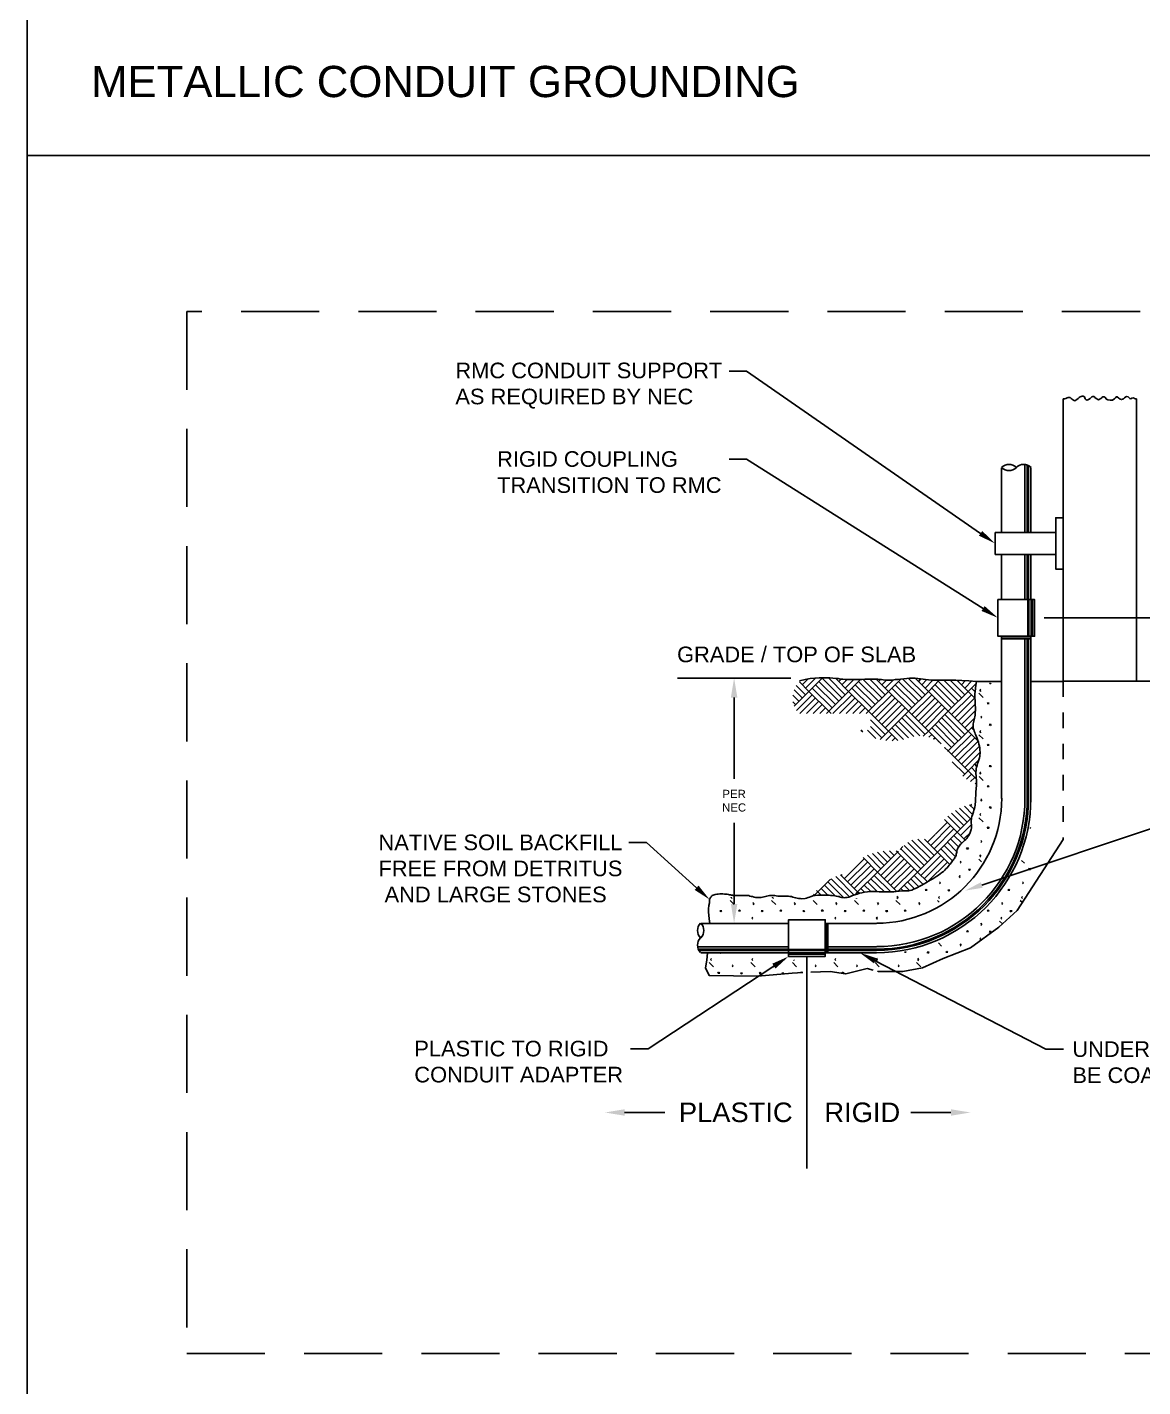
# Model space of a CAD drawing. Header units: feet. Extents: x -17.4 to 71.2, y -40.9 to 37.2.
# Drawn here: x 40.5 to 47.64, y 18.12 to 26.82 of the extents above; entities that cross this region are included whole.
import ezdxf
from ezdxf import colors
from ezdxf.entities.mleader import LeaderData, LeaderLine
from ezdxf.math import Vec2, Vec3

# ---------------------------------------------------------------- set-up
doc = ezdxf.new("R2010")
doc.units = ezdxf.units.FT
doc.header["$MEASUREMENT"] = 0
doc.linetypes.add('DASHED', pattern=[0.75, 0.5, -0.25])
doc.linetypes.add('HIDDEN2', pattern=[0.08, 0.035, -0.045])
doc.layers.add('G-ANNO-TEXT', color=1, linetype='Continuous')
doc.styles.add('NEI-A', font='arial.ttf')
doc.styles.get("Standard").update_dxf_attribs({"font": 'arial.ttf'})
doc.dimstyles.new('NEI-A', dxfattribs={"dimtxt": 0.1, "dimasz": 0.125, "dimexe": 0.0625, "dimexo": 0.0625, "dimgap": 0.0625, "dimtad": 0, "dimtih": 1, "dimtoh": 1, "dimdec": 4, "dimzin": 3, "dimdsep": 46, "dimlunit": 4, "dimtxsty": 'NEI-A', "dimcen": 0, "dimadec": 0, "dimazin": 0, "dimtfac": 0.75, "dimtdec": 4, "dimtofl": 0, "dimtmove": 0, "dimatfit": 3, "dimfxl": 1, "dimfrac": 1, "dimtolj": 1, "dimtzin": 0, "dimarcsym": 0})

# ---------------------------------------------------------------- blocks, each defined once
blk = doc.blocks.new('*D1')
at = {"color": 0, "lineweight": -2, "transparency": 16777216}
for p, q in [((45.024, 22.5348), (45.024, 22.0156)), ((45.024, 21.2148), (45.024, 21.734))]:
    blk.add_line(p, q, dxfattribs=at)
at = {"color": 0, "transparency": 16777216}
for points in [[(45.0032, 22.5348), (45.0449, 22.5348), (45.024, 22.6598)], [(45.0032, 21.2148), (45.0449, 21.2148), (45.024, 21.0898)]]:
    blk.add_solid(points, dxfattribs=at)
at = {"layer": 'Defpoints', "color": 0, "transparency": 16777216}
for p in [(45.024, 22.6598), (45.024, 21.0898), (45.024, 21.0898)]:
    blk.add_point(p, dxfattribs=at)
at = {"color": 0, "transparency": 16777216, "insert": (45.024, 21.8748), "char_height": 0.1, "attachment_point": 5, "style": 'NEI-A'}
blk.add_mtext('\\A1;{\\H0.52083x;PER \\PNEC}', dxfattribs=at)
blk = doc.blocks.new('*D2')
at = {"color": 0, "lineweight": -2, "transparency": 16777216}
for p, q in [((48.1265, 23.1698), (48.1265, 23.2948)), ((47.0077, 23.0448), (48.189, 23.0448)), ((48.1265, 22.5286), (48.1265, 22.4036))]:
    blk.add_line(p, q, dxfattribs=at)
at = {"color": 0, "transparency": 16777216}
for points in [[(48.1056, 23.1698), (48.1473, 23.1698), (48.1265, 23.0448)], [(48.1056, 22.5286), (48.1473, 22.5286), (48.1265, 22.6536)]]:
    blk.add_solid(points, dxfattribs=at)
at = {"layer": 'Defpoints', "color": 0, "transparency": 16777216}
for p in [(46.9452, 23.0448), (48.1265, 22.6536), (48.1265, 22.6536)]:
    blk.add_point(p, dxfattribs=at)
at = {"color": 0, "transparency": 16777216, "insert": (48.1265, 22.8492), "char_height": 0.1, "attachment_point": 5, "style": 'NEI-A'}
blk.add_mtext('\\A1;{\\H0.52083x;MIN. 6"\\PMAX. 12"}', dxfattribs=at)

msp = doc.modelspace()

# ---------------------------------------------------------------- linework, layer by layer
msp.add_line((40.50322, 34.67287), (40.50322, 0))
at = {"color": 1}
for p, q in [((46.92148, 22.63856), (47.12898, 22.63856)), ((47.80586, 22.63981), (47.12898, 22.63981)), ((45.48961, 20.87856), (45.48961, 19.52091))]:
    msp.add_line(p, q, dxfattribs=at)
msp.add_lwpolyline([(52.35029, 26.00466), (40.50322, 26.00466)])
for points in [[(47.59773, 24.44606), (47.59398, 24.44606), (47.58773, 24.44731), (47.58273, 24.45106), (47.57523, 24.45231), (47.56773, 24.45106), (47.56023, 24.44731), (47.55398, 24.44981), (47.54898, 24.45481), (47.54398, 24.45856), (47.53648, 24.46106), (47.52898, 24.45981), (47.52148, 24.45231), (47.51523, 24.44731), (47.50898, 24.44481), (47.50148, 24.44231), (47.49523, 24.44481), (47.48898, 24.44731), (47.48398, 24.45106), (47.47398, 24.45856), (47.46773, 24.45856), (47.46273, 24.45231), (47.45648, 24.44731), (47.45148, 24.44481), (47.44398, 24.43856), (47.42898, 24.43856), (47.41398, 24.44106), (47.40523, 24.44481), (47.39773, 24.45481), (47.39023, 24.45856), (47.38273, 24.45981), (47.37648, 24.45606), (47.37273, 24.45106), (47.36523, 24.44731), (47.35898, 24.44231), (47.35398, 24.44106), (47.34023, 24.44981), (47.33148, 24.45606), (47.32648, 24.46106), (47.31898, 24.46231), (47.31273, 24.45981), (47.30773, 24.45481), (47.30023, 24.44981), (47.29148, 24.44231), (47.28148, 24.43856), (47.27523, 24.44106), (47.27023, 24.44606), (47.26773, 24.45231), (47.26398, 24.45856), (47.25648, 24.46356), (47.25023, 24.46481), (47.24273, 24.46106), (47.23773, 24.45856), (47.23148, 24.45481), (47.22398, 24.44981), (47.21648, 24.44231), (47.20898, 24.43856), (47.20273, 24.43481), (47.19523, 24.43731), (47.19023, 24.44106), (47.18523, 24.44481), (47.18023, 24.44981), (47.17398, 24.45481), (47.16648, 24.45606), (47.16148, 24.45481), (47.15398, 24.45231), (47.14523, 24.44981), (47.13773, 24.44606), (47.12898, 24.44606)], [(47.12898, 24.44731), (47.12898, 22.63981)], [(47.59773, 22.63981), (47.59773, 24.44731)], [(46.88398, 23.59231), (46.88398, 24.02481)], [(46.89898, 23.59231), (46.89898, 24.02106)], [(46.90648, 23.59231), (46.90648, 24.01731)], [(46.73398, 23.59231), (46.73398, 24.00606)], [(46.92148, 23.59231), (46.92148, 24.00606)], [(47.12898, 23.35731), (47.08148, 23.35731), (47.08148, 23.68606), (47.12898, 23.68606)], [(46.69273, 23.59231), (47.08148, 23.59231)], [(46.69273, 23.45106), (46.69273, 23.59231)], [(47.08148, 23.45106), (46.69273, 23.45106)], [(46.73398, 23.45106), (46.73398, 23.16231)], [(46.88398, 23.45106), (46.88398, 23.16231)], [(46.89898, 23.45106), (46.89898, 23.16231)], [(46.90648, 23.45106), (46.90648, 23.16231)], [(46.92148, 23.45106), (46.92148, 23.16231)], [(46.71148, 23.16231), (46.94523, 23.16231), (46.94523, 22.92731), (46.71148, 22.92731), (46.71148, 23.16231)], [(46.90148, 23.16231), (46.90148, 22.92731)], [(46.90898, 23.16231), (46.90898, 22.92731)], [(46.92398, 23.16231), (46.92398, 22.92731)], [(46.93148, 23.16231), (46.93148, 22.92731)], [(46.73398, 21.88981), (46.73398, 22.92731)], [(46.73398, 22.91606), (46.92148, 22.91606)], [(46.73398, 22.91106), (46.92148, 22.91106)], [(46.88398, 21.88981), (46.88398, 22.91106)], [(46.89898, 21.88981), (46.89898, 22.91106)], [(46.90648, 21.88981), (46.90648, 22.91106)], [(46.92148, 21.88981), (46.92148, 22.92731)], [(45.38648, 22.65981), (44.66155, 22.65981)], [(45.06148, 21.26856), (45.11773, 21.26731), (45.12523, 21.26481), (45.13398, 21.2623), (45.14273, 21.26105), (45.15148, 21.25856), (45.16148, 21.25606), (45.17023, 21.25606), (45.17898, 21.25481), (45.18898, 21.25606), (45.19773, 21.25606), (45.20648, 21.25856), (45.21523, 21.25981), (45.22398, 21.2623), (45.23273, 21.26481), (45.24148, 21.26606), (45.25023, 21.26731), (45.28523, 21.26731), (45.29398, 21.26606), (45.30273, 21.26481), (45.31148, 21.26481), (45.31898, 21.26356), (45.33398, 21.26356), (45.34148, 21.26481), (45.36523, 21.26481), (45.37273, 21.26356), (45.38148, 21.2623), (45.39023, 21.26105), (45.39898, 21.25856), (45.40773, 21.25606), (45.41773, 21.25356), (45.42773, 21.25105), (45.43773, 21.24856), (45.44773, 21.24856), (45.45773, 21.24731), (45.47773, 21.24981), (45.48773, 21.2523), (45.49773, 21.25606), (45.50648, 21.25856), (45.51648, 21.2623), (45.53398, 21.26731), (45.54273, 21.26856), (45.56023, 21.27106), (45.60398, 21.27106), (45.61273, 21.26981), (45.63148, 21.26981), (45.64148, 21.26856), (45.65148, 21.26856), (45.66898, 21.26606), (45.67773, 21.26481), (45.68648, 21.2623), (45.69523, 21.26105), (45.70273, 21.25856), (45.71023, 21.25606), (45.71898, 21.25481), (45.72773, 21.25356), (45.73648, 21.25481), (45.74648, 21.25606), (45.75773, 21.25856), (45.76898, 21.2623), (45.78148, 21.26731), (45.79523, 21.2723), (45.81023, 21.27731), (45.82523, 21.2823), (45.84148, 21.28606), (45.85898, 21.28981), (45.87648, 21.2923), (45.89523, 21.29355), (45.93398, 21.29355), (45.95273, 21.2923), (45.97148, 21.2923), (45.98898, 21.29106), (46.02023, 21.29106), (46.03398, 21.2923), (46.04648, 21.2923), (46.05898, 21.29355), (46.06898, 21.29606), (46.07898, 21.29606), (46.09648, 21.29856), (46.11148, 21.29856), (46.11773, 21.29731), (46.12523, 21.29731), (46.13273, 21.29856), (46.14148, 21.29856), (46.15023, 21.30106), (46.16023, 21.30355), (46.17148, 21.30856), (46.18398, 21.31355), (46.19648, 21.31981), (46.21148, 21.32731), (46.22523, 21.3348), (46.24023, 21.34356), (46.25398, 21.35106), (46.26773, 21.35981), (46.28273, 21.36856), (46.29523, 21.37605), (46.30773, 21.38356), (46.32023, 21.39106), (46.33148, 21.39855), (46.34273, 21.4073), (46.35273, 21.41481), (46.36273, 21.42231), (46.37148, 21.43106), (46.37898, 21.43855), (46.38648, 21.44606), (46.39398, 21.45481), (46.40023, 21.46231), (46.40523, 21.4698), (46.41148, 21.47731), (46.41648, 21.48356), (46.42148, 21.48981), (46.42523, 21.49481), (46.42898, 21.50105), (46.43273, 21.50606), (46.43648, 21.51105), (46.43898, 21.51606), (46.44148, 21.52106), (46.44398, 21.52731), (46.44523, 21.53355), (46.44648, 21.53981), (46.44773, 21.54606), (46.44898, 21.55231), (46.45148, 21.55981), (46.45273, 21.56606), (46.45523, 21.57231), (46.45898, 21.57856), (46.46273, 21.5848), (46.46773, 21.58981), (46.47273, 21.59605), (46.47898, 21.60106), (46.48523, 21.60731), (46.49148, 21.61356), (46.49773, 21.61981), (46.50523, 21.62605), (46.51148, 21.63356), (46.51648, 21.64106), (46.52273, 21.64981), (46.52773, 21.6573), (46.53148, 21.66606), (46.53898, 21.68356), (46.54023, 21.69106), (46.54148, 21.6998), (46.54148, 21.72356), (46.54023, 21.73105), (46.54023, 21.74731), (46.54148, 21.75606), (46.54273, 21.76606), (46.54523, 21.77481), (46.54773, 21.78481), (46.55523, 21.8048), (46.55773, 21.8148), (46.56148, 21.8248), (46.56273, 21.8348), (46.56523, 21.8448), (46.56648, 21.8548), (46.56773, 21.86481), (46.56773, 21.89481), (46.56898, 21.90481), (46.56898, 21.91481), (46.57023, 21.92481), (46.57023, 21.93606), (46.57148, 21.94606), (46.57273, 21.95731), (46.57398, 21.96731), (46.57398, 21.97856), (46.57523, 21.98856), (46.57523, 21.99856), (46.57398, 22.00856), (46.57273, 22.01856), (46.57273, 22.02856), (46.57148, 22.03731), (46.57023, 22.04731), (46.57023, 22.05731), (46.57148, 22.06731), (46.57273, 22.07856), (46.57398, 22.08856), (46.57773, 22.09981), (46.58148, 22.11231), (46.58523, 22.12356), (46.58898, 22.13605), (46.59273, 22.14856), (46.59523, 22.16106), (46.59773, 22.18606), (46.59648, 22.19855), (46.59523, 22.21231), (46.59273, 22.22481), (46.59023, 22.23731), (46.58648, 22.24981), (46.58273, 22.26105), (46.57898, 22.2723), (46.57398, 22.28355), (46.57023, 22.29355), (46.56648, 22.30355), (46.56273, 22.31231), (46.55898, 22.32106), (46.55648, 22.32981), (46.55398, 22.33981), (46.55273, 22.34856), (46.55273, 22.35731), (46.55398, 22.36605), (46.55523, 22.37481), (46.55648, 22.38356), (46.55898, 22.39356), (46.56148, 22.40231), (46.56273, 22.41231), (46.56523, 22.42231), (46.56648, 22.43231), (46.56648, 22.44231), (46.56773, 22.45231), (46.56773, 22.47356), (46.56648, 22.48356), (46.56648, 22.49481), (46.56523, 22.50606), (46.56523, 22.51856), (46.56398, 22.53106), (46.56398, 22.55856), (46.56523, 22.5748), (46.56773, 22.59356), (46.57023, 22.61481), (46.57523, 22.63856)], [(45.50273, 22.5748), (45.44148, 22.63605)], [(46.57523, 22.63856), (46.52523, 22.64231), (46.48023, 22.64481), (46.44148, 22.64606), (46.30523, 22.64606), (46.28523, 22.6473), (46.26648, 22.64856), (46.24898, 22.65106), (46.23273, 22.65356), (46.21523, 22.65481), (46.19898, 22.6573), (46.18148, 22.65856), (46.14648, 22.65856), (46.12773, 22.6573), (46.10898, 22.65481), (46.08898, 22.65356), (46.07148, 22.65106), (46.05398, 22.64981), (46.03773, 22.6473), (46.02273, 22.6473), (46.01023, 22.64606), (45.99773, 22.6473), (45.98773, 22.6473), (45.97773, 22.64856), (45.96648, 22.64981), (45.95648, 22.65106), (45.94398, 22.65231), (45.93023, 22.65356), (45.89773, 22.65356), (45.87898, 22.65231), (45.86023, 22.65231), (45.84023, 22.65106), (45.82023, 22.64981), (45.75023, 22.64981), (45.73523, 22.65106), (45.72023, 22.65231), (45.70523, 22.65356), (45.69023, 22.65606), (45.67398, 22.6573), (45.65648, 22.65981), (45.63648, 22.66106), (45.61523, 22.66231), (45.56773, 22.66231), (45.54023, 22.65981), (45.51023, 22.65606), (45.47773, 22.64981), (45.44273, 22.64106)], [(45.46023, 22.61731), (45.49648, 22.65356)], [(45.48148, 22.59606), (45.54648, 22.66106)], [(45.50273, 22.5748), (45.59023, 22.66231)], [(45.69398, 22.51105), (45.56648, 22.63856)], [(45.71398, 22.5323), (45.58773, 22.65981)], [(45.73523, 22.55355), (45.62773, 22.66106)], [(45.75648, 22.5748), (45.67398, 22.6573)], [(45.69398, 22.63856), (45.70898, 22.65356)], [(45.71398, 22.61731), (45.74773, 22.64981)], [(45.73523, 22.59606), (45.78898, 22.64981)], [(45.75648, 22.5748), (45.83273, 22.65106)], [(45.94773, 22.51105), (45.82023, 22.63856)], [(45.96898, 22.5323), (45.85023, 22.65106)], [(45.99023, 22.55355), (45.89148, 22.65231)], [(46.01148, 22.5748), (45.93273, 22.65356)], [(45.94773, 22.63856), (45.96023, 22.65106)], [(45.96898, 22.61731), (45.99898, 22.6473)], [(45.99023, 22.59606), (46.04273, 22.64856)], [(46.01148, 22.5748), (46.09023, 22.65356)], [(46.20273, 22.51105), (46.07523, 22.63856)], [(46.22398, 22.5323), (46.10148, 22.65481)], [(46.24523, 22.55355), (46.14023, 22.6573)], [(46.26648, 22.5748), (46.18273, 22.65856)], [(46.20273, 22.63856), (46.21898, 22.65481)], [(46.22398, 22.61731), (46.25648, 22.64981)], [(46.24523, 22.59606), (46.29523, 22.6473)], [(46.26648, 22.5748), (46.33648, 22.64606)], [(46.45648, 22.51105), (46.33023, 22.63856)], [(46.47773, 22.5323), (46.36523, 22.64606)], [(46.49898, 22.55355), (46.40648, 22.64606)], [(46.52023, 22.5748), (46.45023, 22.64481)], [(46.45648, 22.63856), (46.46273, 22.64481)], [(46.47773, 22.61731), (46.50398, 22.64356)], [(46.49898, 22.59606), (46.54398, 22.64106)], [(46.52023, 22.5748), (46.57398, 22.62731)], [(46.57523, 22.63856), (46.73398, 22.63856)], [(46.66273, 22.62231), (46.65648, 22.62731)], [(46.66273, 22.62231), (46.66773, 22.62731)], [(45.43898, 22.51105), (45.39898, 22.55106)], [(45.46023, 22.5323), (45.40773, 22.5848)], [(45.40773, 22.4798), (45.50273, 22.5748)], [(45.48148, 22.55355), (45.42148, 22.61231)], [(45.42273, 22.45231), (45.52398, 22.55355)], [(45.63023, 22.44731), (45.50273, 22.5748)], [(45.65148, 22.46856), (45.52398, 22.59606)], [(45.67273, 22.48981), (45.54523, 22.61731)], [(45.63023, 22.44731), (45.75648, 22.5748)], [(45.65648, 22.43231), (45.77773, 22.55355)], [(45.88398, 22.44731), (45.75648, 22.5748)], [(45.90523, 22.46856), (45.77773, 22.59606)], [(45.92648, 22.48981), (45.79898, 22.61731)], [(45.88398, 22.44731), (46.01148, 22.5748)], [(45.90523, 22.42606), (46.03273, 22.55355)], [(46.13898, 22.44731), (46.01148, 22.5748)], [(46.16023, 22.46856), (46.03273, 22.59606)], [(46.18148, 22.48981), (46.05398, 22.61731)], [(46.13898, 22.44731), (46.26648, 22.5748)], [(46.16023, 22.42606), (46.28773, 22.55355)], [(46.39398, 22.44731), (46.26648, 22.5748)], [(46.41398, 22.46856), (46.28773, 22.59606)], [(46.43523, 22.48981), (46.30898, 22.61731)], [(46.39398, 22.44731), (46.52023, 22.5748)], [(46.41398, 22.42606), (46.54148, 22.55355)], [(46.56398, 22.53106), (46.52023, 22.5748)], [(46.56523, 22.57231), (46.54148, 22.59606)], [(46.57023, 22.60981), (46.56273, 22.61731)], [(46.58898, 22.56231), (46.61648, 22.53606)], [(46.59648, 22.58231), (46.60273, 22.58856)], [(46.60273, 22.5748), (46.59648, 22.58231)], [(45.41773, 22.48981), (45.39898, 22.50856)], [(45.44398, 22.43231), (45.54523, 22.5323)], [(45.48648, 22.43231), (45.56648, 22.51105)], [(45.52898, 22.43231), (45.58773, 22.48981)], [(45.57148, 22.43231), (45.60898, 22.46856)], [(45.69898, 22.43231), (45.79898, 22.5323)], [(45.74148, 22.43231), (45.82023, 22.51105)], [(45.78398, 22.43231), (45.84148, 22.48981)], [(45.82648, 22.43231), (45.86273, 22.46856)], [(45.92648, 22.40481), (46.05398, 22.5323)], [(45.94773, 22.38356), (46.07523, 22.51105)], [(45.96898, 22.36231), (46.09648, 22.48981)], [(45.99023, 22.34106), (46.11773, 22.46856)], [(46.18148, 22.40481), (46.30898, 22.5323)], [(46.20273, 22.38356), (46.33023, 22.51105)], [(46.22398, 22.36231), (46.35148, 22.48981)], [(46.24523, 22.34106), (46.37273, 22.46856)], [(46.43523, 22.40481), (46.56273, 22.5323)], [(46.45648, 22.38356), (46.56648, 22.49356)], [(46.47773, 22.36231), (46.56773, 22.45231)], [(46.64273, 22.49606), (46.64898, 22.50231)], [(46.65523, 22.49606), (46.64273, 22.49606)], [(46.65523, 22.49606), (46.64898, 22.50231)], [(45.61398, 22.43231), (45.63023, 22.44731)], [(45.64523, 22.43231), (45.63023, 22.44731)], [(45.86898, 22.43231), (45.88398, 22.44731)], [(46.01148, 22.31981), (45.88398, 22.44731)], [(45.99023, 22.29856), (45.89648, 22.39231)], [(46.01148, 22.31981), (46.13898, 22.44731)], [(46.13898, 22.27731), (46.05398, 22.36231)], [(46.17273, 22.28606), (46.07523, 22.38356)], [(46.21148, 22.28981), (46.09648, 22.40481)], [(46.24523, 22.29856), (46.11773, 22.42606)], [(46.26648, 22.31981), (46.13898, 22.44731)], [(46.26648, 22.31981), (46.39398, 22.44731)], [(46.43523, 22.23481), (46.30898, 22.36231)], [(46.45648, 22.25606), (46.33023, 22.38356)], [(46.47773, 22.27731), (46.35148, 22.40481)], [(46.49898, 22.29856), (46.37273, 22.42606)], [(46.52023, 22.31981), (46.39398, 22.44731)], [(46.49898, 22.34106), (46.56148, 22.40356)], [(46.60898, 22.40981), (46.60273, 22.41606)], [(46.60273, 22.40356), (46.60898, 22.40981)], [(46.66273, 22.35605), (46.65523, 22.36356)], [(46.66898, 22.36356), (46.65523, 22.36356)], [(46.66273, 22.35605), (46.66898, 22.36356)], [(45.84773, 22.3148), (45.83523, 22.32606)], [(45.93148, 22.27356), (45.87773, 22.32606)], [(45.96898, 22.27731), (45.89648, 22.34981)], [(45.95773, 22.26606), (46.01148, 22.31981)], [(45.99398, 22.25981), (46.03273, 22.29856)], [(46.07148, 22.26105), (46.01148, 22.31981)], [(46.10648, 22.26731), (46.03273, 22.34106)], [(46.03398, 22.25731), (46.05398, 22.27731)], [(46.23398, 22.28856), (46.26648, 22.31981)], [(46.34773, 22.23856), (46.26648, 22.31981)], [(46.26898, 22.28106), (46.28773, 22.29856)], [(46.41398, 22.21481), (46.28773, 22.34106)], [(46.30023, 22.26981), (46.30898, 22.27731)], [(46.39398, 22.19356), (46.52023, 22.31981)], [(46.41398, 22.17231), (46.54148, 22.29856)], [(46.43523, 22.15106), (46.56273, 22.27731)], [(46.52023, 22.31981), (46.55273, 22.35231)], [(46.58398, 22.25606), (46.52023, 22.31981)], [(46.55773, 22.32606), (46.54148, 22.34106)], [(46.58898, 22.29731), (46.61648, 22.27106)], [(46.59648, 22.31731), (46.60273, 22.32355)], [(46.60273, 22.30981), (46.59648, 22.31731)], [(46.32773, 22.25356), (46.33023, 22.25606)], [(46.39398, 22.19356), (46.37023, 22.21606)], [(46.37148, 22.21356), (46.37273, 22.21481)], [(46.39023, 22.1898), (46.39398, 22.19356)], [(46.52023, 22.06606), (46.39398, 22.19356)], [(46.45648, 22.12981), (46.58398, 22.25606)], [(46.47773, 22.10856), (46.59398, 22.22356)], [(46.64273, 22.23105), (46.64898, 22.23731)], [(46.65523, 22.23105), (46.64273, 22.23105)], [(46.65523, 22.23105), (46.64898, 22.23731)], [(46.49898, 22.04481), (46.41898, 22.12481)], [(46.49898, 22.08731), (46.59773, 22.18481)], [(46.52023, 22.06606), (46.58773, 22.13356)], [(46.57648, 22.0948), (46.56273, 22.10856)], [(46.58648, 22.1273), (46.58398, 22.12981)], [(46.48648, 22.0323), (46.52023, 22.06606)], [(46.51023, 22.01356), (46.54148, 22.04481)], [(46.57398, 22.0123), (46.52023, 22.06606)], [(46.53648, 21.99731), (46.56273, 22.02356)], [(46.57023, 22.05856), (46.54148, 22.08731)], [(46.59148, 22.02981), (46.61648, 22.00481)], [(46.59648, 22.05231), (46.60273, 22.05856)], [(46.60273, 22.04481), (46.59648, 22.05231)], [(46.66273, 22.09106), (46.65523, 22.09856)], [(46.66898, 22.09856), (46.65523, 22.09856)], [(46.66273, 22.09106), (46.66898, 22.09856)], [(46.56523, 21.98356), (46.57523, 21.99231)], [(46.64273, 21.96606), (46.64898, 21.97231)], [(46.65523, 21.96606), (46.64273, 21.96606)], [(46.65523, 21.96606), (46.64898, 21.97231)], [(46.54898, 21.78731), (46.49648, 21.83981)], [(46.55898, 21.81981), (46.53023, 21.84856)], [(46.53523, 21.84356), (46.54398, 21.85106)], [(46.60898, 21.87981), (46.60273, 21.88605)], [(46.60273, 21.87231), (46.60898, 21.87981)], [(46.45023, 21.67356), (46.36898, 21.75481)], [(46.47148, 21.69481), (46.39023, 21.77606)], [(46.49273, 21.71606), (46.41398, 21.79606)], [(46.51398, 21.73731), (46.43898, 21.81231)], [(46.45023, 21.67356), (46.54273, 21.76606)], [(46.53523, 21.75856), (46.46648, 21.82731)], [(46.55648, 21.82231), (46.56148, 21.82731)], [(46.58898, 21.76606), (46.61648, 21.73981)], [(46.59648, 21.78606), (46.60273, 21.79355)], [(46.60273, 21.77981), (46.59648, 21.78606)], [(46.66273, 21.82606), (46.65523, 21.83356)], [(46.66898, 21.83356), (46.65523, 21.83356)], [(46.66273, 21.82606), (46.66898, 21.83356)], [(46.28148, 21.58856), (46.40773, 21.71606)], [(46.30273, 21.56731), (46.42898, 21.69481)], [(46.31148, 21.66106), (46.38773, 21.73731)], [(46.32398, 21.54606), (46.45023, 21.67356)], [(46.50148, 21.62231), (46.45023, 21.67356)], [(46.47148, 21.65231), (46.54148, 21.72231)], [(46.49273, 21.63106), (46.53523, 21.67231)], [(46.64273, 21.6998), (46.64898, 21.70731)], [(46.65523, 21.6998), (46.64273, 21.6998)], [(46.65523, 21.6998), (46.64898, 21.70731)], [(46.92023, 21.6998), (46.91773, 21.70356)], [(46.92023, 21.6998), (46.91773, 21.6998)], [(45.94023, 20.78355), (45.94648, 20.7823), (46.10273, 20.7823), (46.22898, 20.80606), (46.36148, 20.86481), (46.53648, 20.93356), (46.71648, 21.0648), (46.83398, 21.17231), (47.12898, 21.62676)], [(46.08648, 21.56355), (46.10398, 21.58231)], [(46.23898, 21.46105), (46.11148, 21.58856)], [(46.26023, 21.48231), (46.13523, 21.60731)], [(46.28148, 21.50356), (46.16148, 21.62231)], [(46.30273, 21.52481), (46.19898, 21.62856)], [(46.32398, 21.54606), (46.24148, 21.62856)], [(46.26023, 21.60981), (46.30898, 21.65855)], [(46.43898, 21.51606), (46.36648, 21.58856)], [(46.44898, 21.54856), (46.38773, 21.60981)], [(46.45898, 21.57981), (46.40773, 21.63106)], [(46.48023, 21.60231), (46.42898, 21.65231)], [(46.60898, 21.61481), (46.60273, 21.62106)], [(46.60273, 21.60731), (46.60898, 21.61481)], [(45.72898, 21.37605), (45.85648, 21.50356)], [(45.94148, 21.41855), (45.84898, 21.5123)], [(45.96273, 21.4398), (45.87773, 21.52606)], [(45.98398, 21.46105), (45.90898, 21.53731)], [(46.00523, 21.48231), (45.94148, 21.54606)], [(45.94148, 21.41855), (46.06898, 21.54606)], [(45.96273, 21.3973), (46.09023, 21.52481)], [(46.02648, 21.50356), (45.97773, 21.55231)], [(45.98398, 21.37605), (46.11148, 21.50356)], [(46.04773, 21.52481), (46.01773, 21.5548)], [(46.06898, 21.54606), (46.06148, 21.55355)], [(46.06898, 21.54606), (46.07398, 21.55106)], [(46.19648, 21.41855), (46.06898, 21.54606)], [(46.21773, 21.4398), (46.09023, 21.56731)], [(46.19648, 21.41855), (46.32398, 21.54606)], [(46.21773, 21.3973), (46.34523, 21.52481)], [(46.23898, 21.37605), (46.36648, 21.50356)], [(46.40273, 21.46606), (46.32398, 21.54606)], [(46.42148, 21.49105), (46.34523, 21.56731)], [(46.51023, 21.56731), (46.51648, 21.5748)], [(46.52273, 21.56731), (46.51023, 21.56731)], [(46.52273, 21.56731), (46.51648, 21.5748)], [(46.60648, 21.48481), (46.58898, 21.50105)], [(46.59648, 21.52106), (46.60273, 21.52856)], [(46.60273, 21.51481), (46.59648, 21.52106)], [(46.86273, 21.4923), (46.88148, 21.47481)], [(45.75023, 21.3548), (45.87773, 21.48231)], [(45.77148, 21.33356), (45.89898, 21.46105)], [(45.79273, 21.31355), (45.92023, 21.4398)], [(45.81398, 21.2923), (45.94148, 21.41855)], [(46.06523, 21.29481), (45.94148, 21.41855)], [(46.00523, 21.3548), (46.13273, 21.48231)], [(46.02648, 21.33356), (46.15398, 21.46105)], [(46.04773, 21.31355), (46.17523, 21.4398)], [(46.07273, 21.29606), (46.19648, 21.41855)], [(46.26023, 21.3548), (46.19648, 21.41855)], [(46.26023, 21.3548), (46.38773, 21.48231)], [(46.47648, 21.48105), (46.47023, 21.48856)], [(46.47023, 21.47481), (46.47648, 21.48105)], [(46.53023, 21.42855), (46.52273, 21.43481)], [(46.53648, 21.43481), (46.52273, 21.43481)], [(46.53023, 21.42855), (46.53648, 21.43481)], [(46.90773, 21.43481), (46.91398, 21.44231)], [(46.92023, 21.43481), (46.90773, 21.43481)], [(46.92023, 21.43481), (46.91398, 21.44231)], [(45.56023, 21.2923), (45.64148, 21.37356)], [(45.67023, 21.26606), (45.60273, 21.33356)], [(45.72398, 21.25481), (45.62398, 21.3548)], [(45.76148, 21.25981), (45.64523, 21.37605)], [(45.79273, 21.27106), (45.67398, 21.38981)], [(45.81398, 21.2923), (45.70523, 21.40106)], [(45.70773, 21.3973), (45.71398, 21.40356)], [(45.89773, 21.29355), (45.85648, 21.33356)], [(45.94023, 21.2923), (45.87773, 21.3548)], [(45.98523, 21.29106), (45.89898, 21.37605)], [(46.02648, 21.29106), (45.92023, 21.3973)], [(46.14523, 21.29981), (46.11148, 21.33356)], [(46.17773, 21.31106), (46.13273, 21.3548)], [(46.20523, 21.3248), (46.15398, 21.37605)], [(46.23273, 21.33981), (46.17523, 21.3973)], [(46.34398, 21.34856), (46.33773, 21.35605)], [(46.33773, 21.34231), (46.34398, 21.34856)], [(46.46398, 21.38856), (46.47023, 21.39606)], [(46.47023, 21.38231), (46.46398, 21.38856)], [(46.87398, 21.34856), (46.86773, 21.35605)], [(46.86773, 21.34231), (46.87398, 21.34856)], [(44.86898, 21.08981), (44.86398, 21.11981), (44.86148, 21.14356), (44.86023, 21.16231), (44.86023, 21.18855), (44.86148, 21.19855), (44.86273, 21.20481), (44.86398, 21.2098), (44.86523, 21.21481), (44.86648, 21.2198), (44.86648, 21.23481), (44.86773, 21.23856), (44.86773, 21.2423), (44.86898, 21.24731), (44.87023, 21.25105), (44.87273, 21.25481), (44.87648, 21.25981), (44.87898, 21.26356), (44.88398, 21.26731), (44.89023, 21.26981), (44.89648, 21.27355), (44.90398, 21.27481), (44.91273, 21.27606), (44.92273, 21.27731), (44.93273, 21.27856), (44.95273, 21.27856), (44.96273, 21.27731), (44.97273, 21.27731), (44.98023, 21.27606), (44.98773, 21.27481), (44.99523, 21.27355), (45.00148, 21.2723), (45.00773, 21.27106), (45.01398, 21.26981), (45.01898, 21.26856), (45.02523, 21.26856), (45.03023, 21.26731), (45.04648, 21.26731), (45.05148, 21.26856), (45.06148, 21.26856)], [(44.99898, 21.23606), (45.02523, 21.2098)], [(45.00523, 21.25606), (45.00523, 21.25731)], [(45.01148, 21.24981), (45.00523, 21.25606)], [(45.26398, 21.23606), (45.29023, 21.2098)], [(45.27023, 21.25606), (45.27023, 21.25731)], [(45.27648, 21.24981), (45.27023, 21.25606)], [(45.52898, 21.23606), (45.55523, 21.2098)], [(45.53898, 21.27106), (45.53273, 21.27606)], [(45.53523, 21.26731), (45.56023, 21.2923)], [(45.56023, 21.2923), (45.55148, 21.29981)], [(45.58023, 21.27106), (45.56023, 21.2923)], [(45.62398, 21.26981), (45.58148, 21.31355)], [(45.79398, 21.23606), (45.82023, 21.2098)], [(45.79523, 21.2723), (45.81398, 21.2923)], [(45.80773, 21.24981), (45.80648, 21.25105)], [(45.82398, 21.2823), (45.81398, 21.2923)], [(45.85898, 21.28981), (45.83523, 21.31355)], [(46.05898, 21.23606), (46.08523, 21.2098)], [(46.06523, 21.25606), (46.07273, 21.2623)], [(46.07273, 21.24981), (46.06523, 21.25606)], [(46.10523, 21.29856), (46.09023, 21.31355)], [(46.24523, 21.30231), (46.25148, 21.30981)], [(46.25773, 21.30231), (46.24523, 21.30231)], [(46.25773, 21.30231), (46.25148, 21.30981)], [(46.33523, 21.22481), (46.32398, 21.23606)], [(46.33023, 21.25606), (46.33773, 21.2623)], [(46.33773, 21.24981), (46.33023, 21.25606)], [(46.39773, 21.29606), (46.39023, 21.30231)], [(46.40398, 21.30231), (46.39023, 21.30231)], [(46.39773, 21.29606), (46.40398, 21.30231)], [(46.77523, 21.30231), (46.78148, 21.30981)], [(46.78773, 21.30231), (46.77523, 21.30231)], [(46.78773, 21.30231), (46.78148, 21.30981)], [(46.86773, 21.22356), (46.85398, 21.23606)], [(46.86148, 21.25606), (46.86773, 21.2623)], [(46.86773, 21.24981), (46.86148, 21.25606)], [(44.93898, 21.16356), (44.93273, 21.1698)], [(44.94523, 21.1698), (44.93273, 21.1698)], [(44.93898, 21.16356), (44.94523, 21.1698)], [(45.05148, 21.1698), (45.05773, 21.17731)], [(45.06523, 21.1698), (45.05148, 21.1698)], [(45.06523, 21.1698), (45.05773, 21.17731)], [(45.15148, 21.21606), (45.14398, 21.22356)], [(45.14398, 21.2098), (45.15148, 21.21606)], [(45.20398, 21.16356), (45.19773, 21.1698)], [(45.21023, 21.1698), (45.19773, 21.1698)], [(45.20398, 21.16356), (45.21023, 21.1698)], [(45.31648, 21.1698), (45.32273, 21.17731)], [(45.33023, 21.1698), (45.31648, 21.1698)], [(45.33023, 21.1698), (45.32273, 21.17731)], [(45.41648, 21.21606), (45.40898, 21.22356)], [(45.40898, 21.2098), (45.41648, 21.21606)], [(45.46898, 21.16356), (45.46273, 21.1698)], [(45.47523, 21.1698), (45.46273, 21.1698)], [(45.46898, 21.16356), (45.47523, 21.1698)], [(45.58148, 21.1698), (45.58898, 21.17731)], [(45.59523, 21.1698), (45.58148, 21.1698)], [(45.59523, 21.1698), (45.58898, 21.17731)], [(45.68148, 21.21606), (45.67398, 21.22356)], [(45.67398, 21.2098), (45.68148, 21.21606)], [(45.73398, 21.16356), (45.72773, 21.1698)], [(45.74023, 21.1698), (45.72773, 21.1698)], [(45.73398, 21.16356), (45.74023, 21.1698)], [(45.84648, 21.1698), (45.85398, 21.17731)], [(45.86023, 21.1698), (45.84648, 21.1698)], [(45.86023, 21.1698), (45.85398, 21.17731)], [(45.94648, 21.21606), (45.94023, 21.22356)], [(45.94023, 21.2098), (45.94648, 21.21606)], [(45.99898, 21.16356), (45.99273, 21.1698)], [(46.00648, 21.1698), (45.99273, 21.1698)], [(45.99898, 21.16356), (46.00648, 21.1698)], [(46.11148, 21.1698), (46.11898, 21.17731)], [(46.12523, 21.1698), (46.11148, 21.1698)], [(46.12523, 21.1698), (46.11898, 21.17731)], [(46.21148, 21.21606), (46.20523, 21.22356)], [(46.20523, 21.2098), (46.21148, 21.21606)], [(46.64273, 21.1698), (46.64898, 21.17731)], [(46.65523, 21.1698), (46.64273, 21.1698)], [(46.65523, 21.1698), (46.64898, 21.17731)], [(46.74148, 21.21606), (46.73523, 21.22356)], [(46.73523, 21.2098), (46.74148, 21.21606)], [(46.79523, 21.16356), (46.78773, 21.1698)], [(46.80148, 21.1698), (46.78773, 21.1698)], [(46.79523, 21.16356), (46.80148, 21.1698)], [(45.37273, 21.08981), (44.81023, 21.08981)], [(45.13773, 21.12356), (45.14398, 21.12981)], [(45.14398, 21.1173), (45.13773, 21.12356)], [(45.37273, 20.87856), (45.37273, 21.11356), (45.60648, 21.11356), (45.60648, 20.87856), (45.37273, 20.87856)], [(45.60648, 21.08981), (45.93523, 21.08981)], [(45.61773, 20.90231), (45.61773, 21.08981)], [(45.62273, 20.90231), (45.62273, 21.08981)], [(45.66773, 21.12356), (45.67398, 21.12981)], [(45.67398, 21.1173), (45.66773, 21.12356)], [(45.93273, 21.12356), (45.94023, 21.12981)], [(45.94023, 21.1173), (45.93273, 21.12356)], [(46.60898, 21.08356), (46.60273, 21.09106)], [(46.60273, 21.07731), (46.60898, 21.08356)], [(46.74023, 21.08605), (46.72148, 21.10356)], [(46.72898, 21.12356), (46.73523, 21.12981)], [(46.73523, 21.1173), (46.72898, 21.12356)], [(46.51023, 21.03731), (46.51648, 21.04355)], [(46.52273, 21.03731), (46.51023, 21.03731)], [(46.52273, 21.03731), (46.51648, 21.04355)], [(46.59648, 20.99105), (46.60273, 20.99731)], [(46.60273, 20.98481), (46.59648, 20.99105)], [(46.66273, 21.03106), (46.65523, 21.03731)], [(46.66898, 21.03731), (46.65523, 21.03731)], [(46.66273, 21.03106), (46.66898, 21.03731)], [(44.79148, 20.9398), (45.37273, 20.9398)], [(44.79523, 20.92481), (45.37273, 20.92481)], [(44.79898, 20.9173), (45.37273, 20.9173)], [(44.81023, 20.90231), (45.37273, 20.90231)], [(44.85398, 20.90231), (44.84898, 20.8548), (44.84023, 20.80606), (44.86398, 20.75731), (45.17648, 20.7523), (45.39523, 20.7723), (45.46398, 20.77481)], [(44.93898, 20.89855), (44.93773, 20.89981)], [(44.93898, 20.89855), (44.94023, 20.89981)], [(45.60773, 20.92356), (45.37398, 20.92356)], [(45.60773, 20.91606), (45.37398, 20.91606)], [(45.60773, 20.90106), (45.37398, 20.90106)], [(45.60773, 20.89356), (45.37398, 20.89356)], [(45.60648, 20.90231), (45.93523, 20.90231)], [(45.62273, 20.9398), (45.93523, 20.9398)], [(45.62273, 20.92481), (45.93523, 20.92481)], [(45.62273, 20.9173), (45.93523, 20.9173)], [(46.12523, 20.90481), (46.11398, 20.90481)], [(46.12523, 20.90481), (46.12273, 20.9073)], [(46.26398, 20.89855), (46.25773, 20.90481)], [(46.27148, 20.90481), (46.25773, 20.90481)], [(46.26398, 20.89855), (46.27148, 20.90481)], [(46.33023, 20.96481), (46.35023, 20.94481)], [(46.37773, 20.90481), (46.38398, 20.91106)], [(46.39023, 20.90481), (46.37773, 20.90481)], [(46.39023, 20.90481), (46.38398, 20.91106)], [(46.47648, 20.95105), (46.47023, 20.95856)], [(46.47023, 20.94481), (46.47648, 20.95105)], [(44.86523, 20.83856), (44.89273, 20.81231)], [(44.87273, 20.85856), (44.87898, 20.86481)], [(44.87898, 20.85231), (44.87273, 20.85856)], [(45.01773, 20.81856), (45.01148, 20.8248)], [(45.01148, 20.81231), (45.01773, 20.81856)], [(45.13148, 20.83856), (45.15773, 20.81231)], [(45.13773, 20.85856), (45.14398, 20.86481)], [(45.14398, 20.85231), (45.13773, 20.85856)], [(45.28398, 20.81856), (45.27648, 20.8248)], [(45.27648, 20.81231), (45.28398, 20.81856)], [(45.39648, 20.83856), (45.42273, 20.81231)], [(45.40898, 20.85231), (45.40523, 20.85605)], [(45.51523, 20.77731), (45.63898, 20.7823), (45.73648, 20.76731), (45.73773, 20.76731), (45.87398, 20.80106), (45.91398, 20.79106)], [(45.54898, 20.81856), (45.54148, 20.8248)], [(45.54148, 20.81231), (45.54898, 20.81856)], [(45.66148, 20.83856), (45.68773, 20.81231)], [(45.66773, 20.85856), (45.67398, 20.86481)], [(45.67398, 20.85231), (45.66773, 20.85856)], [(45.81398, 20.81856), (45.80773, 20.8248)], [(45.80773, 20.81231), (45.81398, 20.81856)], [(45.92648, 20.83856), (45.95273, 20.81231)], [(45.93273, 20.85856), (45.94023, 20.86481)], [(45.94023, 20.85231), (45.93273, 20.85856)], [(46.07898, 20.81856), (46.07273, 20.8248)], [(46.07273, 20.81231), (46.07898, 20.81856)], [(46.19148, 20.83856), (46.21773, 20.81231)], [(46.19773, 20.85856), (46.20523, 20.86481)], [(46.20523, 20.85231), (46.19773, 20.85856)], [(44.91898, 20.7723), (44.92523, 20.77856)], [(44.93273, 20.7723), (44.91898, 20.7723)], [(44.93273, 20.7723), (44.92523, 20.77856)], [(45.07148, 20.76606), (45.06523, 20.7723)], [(45.07773, 20.7723), (45.06523, 20.7723)], [(45.07148, 20.76606), (45.07773, 20.7723)], [(45.18398, 20.7723), (45.19023, 20.77856)], [(45.19773, 20.7723), (45.18398, 20.7723)], [(45.19773, 20.7723), (45.19023, 20.77856)], [(45.33523, 20.76731), (45.33023, 20.7723)], [(45.34273, 20.7723), (45.33023, 20.7723)], [(45.33773, 20.76731), (45.34273, 20.7723)], [(45.45148, 20.77481), (45.45523, 20.77856)], [(45.46023, 20.77481), (45.45523, 20.77856)], [(45.71398, 20.7723), (45.72148, 20.77856)], [(45.72773, 20.7723), (45.71398, 20.7723)], [(45.72773, 20.7723), (45.72148, 20.77856)]]:
    msp.add_lwpolyline(points, dxfattribs=at)
at = {"color": 1, "linetype": 'HIDDEN2'}
msp.add_lwpolyline([(47.12898, 22.63981), (47.12898, 21.62676)], dxfattribs=at)
at = {"color": 1}
for points in [[(46.82939, 24.00773), (46.80327, 24.03384), (46.76094, 24.03384), (46.73482, 24.00772)], [(46.92314, 24.00773), (46.89702, 24.03384), (46.85469, 24.03384), (46.82857, 24.00772)], [(46.73482, 24.00689), (46.76094, 23.98078), (46.80328, 23.98078), (46.8294, 24.00689)], [(45.93523, 20.90231), (46.48089, 20.90356), (46.92273, 21.34539), (46.92148, 21.88981)], [(45.93523, 20.9173), (46.47261, 20.91855), (46.90773, 21.35368), (46.90648, 21.88981)], [(45.93523, 20.92481), (46.46846, 20.92606), (46.90023, 21.35782), (46.89898, 21.88981)], [(45.93586, 21.09106), (46.37734, 21.09106), (46.73523, 21.44895), (46.73523, 21.89044)], [(45.93586, 20.94106), (46.46018, 20.94106), (46.88523, 21.3661), (46.88398, 21.88981)], [(44.80982, 21.09147), (44.7837, 21.06535), (44.7837, 21.02302), (44.80982, 20.99689)], [(44.81064, 20.99689), (44.83676, 21.02302), (44.83676, 21.06535), (44.81064, 21.09147)], [(44.80982, 20.99772), (44.7837, 20.9716), (44.7837, 20.92927), (44.80982, 20.90314)]]:
    msp.add_open_spline(points, degree=3, dxfattribs=at)

# ---------------------------------------------------------------- texts
at = {"layer": 'G-ANNO-TEXT', "insert": (40.91168, 26.47599), "char_height": 0.2, "attachment_point": 4, "style": 'NEI-A'}
msp.add_mtext_dynamic_manual_height_columns('METALLIC CONDUIT GROUNDING', width=4.5172797, gutter_width=1.09375, heights=[0], dxfattribs=at)
at = {"layer": 'G-ANNO-TEXT', "insert": (44.65917, 22.81061), "char_height": 0.1, "width": 2.2586398, "attachment_point": 4, "style": 'NEI-A'}
msp.add_mtext('GRADE / TOP OF SLAB', dxfattribs=at)

# ---------------------------------------------------------------- dimensions: what is measured, and where the dimension line sits
at = {"color": 1}
dim = msp.add_linear_dim(base=(48.12648, 22.65356), p1=(46.94523, 23.04481), p2=(48.12648, 22.65356), angle=90, text='{\\H0.52083x;MIN. 6"\\PMAX. 12"}', dimstyle='NEI-A', dxfattribs=at)
dim.commit()
dim.dimension.update_dxf_attribs({"geometry": '*D2', "text_midpoint": (48.12648, 22.84919), "dimtype": 160})
dim = msp.add_linear_dim(base=(45.02402, 21.08981), p1=(45.02402, 22.65981), p2=(45.02402, 21.08981), angle=90, text='{\\H0.52083x;PER \\PNEC}', dimstyle='NEI-A', dxfattribs=at)
dim.commit()
dim.dimension.update_dxf_attribs({"geometry": '*D1', "text_midpoint": (45.02402, 21.87481)})

# ---------------------------------------------------------------- leaders
at = {"layer": 'G-ANNO-TEXT'}
ml = msp.add_multileader_mtext('Standard', dxfattribs=at)
ml.set_content('RIGID', color=256)
ml.set_leader_properties(color=256, linetype='ByLayer', lineweight=-1)
ml.build(insert=Vec2(0, 0))
ml.multileader.update_dxf_attribs({"has_dogleg": 0, "dogleg_length": 0.36, "arrow_head_size": 0.125})
ctx = ml.context
ctx.base_point, ctx.char_height, ctx.arrow_head_size, ctx.landing_gap_size, ctx.plane_origin = Vec3(45.5113, 19.87974), 0.125, 0.125, 0.09, Vec3(46.53605, 19.87974)
notes = []
notes.append((ctx, [(0, (1, 1, 0), (46.51335, 19.87974), (-1, 0), 0.36, [(0, [(46.53605, 19.87974)], 0, [])])]))
ctx.mtext.insert, ctx.mtext.width, ctx.mtext.flow_direction = Vec3(45.6013, 19.94331), 0.4770344, 5
for ctx, leaders in notes:
    for number, flags, end, landing, length, lines in leaders:
        leader = LeaderData()
        leader.index, (leader.has_last_leader_line, leader.has_dogleg_vector, leader.attachment_direction) = number, flags
        leader.last_leader_point, leader.dogleg_vector, leader.dogleg_length = Vec3(end), Vec3(landing), length
        for number, points, colour, breaks in lines:
            line = LeaderLine()
            line.index, line.vertices, line.color, line.breaks = number, Vec3.list(points), colors.encode_raw_color(colour), breaks
            leader.lines.append(line)
        ctx.leaders.append(leader)

# ---------------------------------------------------------------- next in the draw order: leaders
ml = msp.add_multileader_mtext('Standard', dxfattribs=at)
ml.set_content('RMC CONDUIT SUPPORT \\PAS REQUIRED BY NEC', color=256, style='NEI-A')
ml.set_leader_properties()
ml.build(insert=Vec2(0, 0))
ml.multileader.update_dxf_attribs({"dogleg_length": 0.1125, "arrow_head_size": 0.1125})
ctx = ml.context
ctx.base_point, ctx.char_height, ctx.arrow_head_size, ctx.landing_gap_size, ctx.plane_origin = Vec3(43.18527, 24.62442), 0.1, 0.1125, 0.05625, Vec3(40.95339, 23.57801)
notes = []
notes.append((ctx, [(1, (1, 1, 0), (45.10392, 24.62442), (-1, 0), 0.1125, [(0, [(46.69273, 23.52168)], 0, [])])]))
ctx.mtext.insert, ctx.mtext.width, ctx.mtext.flow_direction = Vec3(43.24152, 24.67831), 1.7056385, 5
ctx.mtext.has_bg_fill, ctx.mtext.bg_color, ctx.mtext.bg_scale_factor, ctx.mtext.bg_transparency, ctx.mtext.use_window_bg_color = 1, -1073741824, 1.5, 0, 1
ml = msp.add_multileader_mtext('Standard', dxfattribs=at)
ml.set_content('LARGE RADIUS (18")\\P90° RMC CONDUIT \\PELBOW', color=256, style='NEI-A')
ml.set_leader_properties()
ml.build(insert=Vec2(0, 0))
ml.multileader.update_dxf_attribs({"dogleg_length": 0.1125, "arrow_head_size": 0.1125})
ctx = ml.context
ctx.base_point, ctx.char_height, ctx.arrow_head_size, ctx.landing_gap_size, ctx.plane_origin = Vec3(48.1939, 21.82814), 0.1, 0.1125, 0.05625, Vec3(41.82645, 21.06408)
notes.append((ctx, [(0, (1, 1, 0), (48.0814, 21.82814), (1, 0), 0.1125, [(0, [(46.5011, 21.29945)], 0, [])])]))
ctx.mtext.insert, ctx.mtext.width, ctx.mtext.flow_direction = Vec3(48.25015, 21.87899), 1.3730327, 5
ctx.mtext.has_bg_fill, ctx.mtext.bg_color, ctx.mtext.bg_scale_factor, ctx.mtext.bg_transparency, ctx.mtext.use_window_bg_color = 1, -1073741824, 1.5, 0, 1
ml = msp.add_multileader_mtext('Standard', dxfattribs=at)
ml.set_content('NATIVE SOIL BACKFILL \\PFREE FROM DETRITUS\\P AND LARGE STONES', color=256, style='NEI-A')
ml.set_leader_properties()
ml.build(insert=Vec2(0, 0))
ml.multileader.update_dxf_attribs({"dogleg_length": 0.1125, "arrow_head_size": 0.1125})
ctx = ml.context
ctx.base_point, ctx.char_height, ctx.arrow_head_size, ctx.landing_gap_size, ctx.plane_origin = Vec3(42.69362, 21.6076), 0.1, 0.1125, 0.05625, Vec3(40.58297, 19.94815)
notes.append((ctx, [(1, (1, 1, 0), (44.46351, 21.6076), (-1, 0), 0.1125, [(0, [(44.86773, 21.2423)], 0, [])])]))
ctx.mtext.insert, ctx.mtext.width, ctx.mtext.flow_direction = Vec3(42.74987, 21.65845), 1.5565252, 5
ctx.mtext.has_bg_fill, ctx.mtext.bg_color, ctx.mtext.bg_scale_factor, ctx.mtext.bg_transparency, ctx.mtext.use_window_bg_color = 1, -1073741824, 1.5, 0, 1
ml = msp.add_multileader_mtext('Standard', dxfattribs=at)
ml.set_content('UNDER GROUND RIGID CONDUIT TO\\PBE COATED OR WRAPPED', color=256, style='NEI-A')
ml.set_leader_properties()
ml.build(insert=Vec2(0, 0))
ml.multileader.update_dxf_attribs({"dogleg_length": 0.1125, "arrow_head_size": 0.1125})
ctx = ml.context
ctx.base_point, ctx.char_height, ctx.arrow_head_size, ctx.landing_gap_size, ctx.plane_origin = Vec3(47.13121, 20.28439), 0.1, 0.1125, 0.05625, Vec3(45.96613, 18.82775)
notes.append((ctx, [(0, (1, 1, 0), (47.01871, 20.28439), (1, 0), 0.1125, [(0, [(45.82708, 20.90231)], 0, [])])]))
ctx.mtext.insert, ctx.mtext.width, ctx.mtext.flow_direction = Vec3(47.18746, 20.33524), 2.4859932, 5
ctx.mtext.has_bg_fill, ctx.mtext.bg_color, ctx.mtext.bg_scale_factor, ctx.mtext.bg_transparency, ctx.mtext.use_window_bg_color = 1, -1073741824, 1.5, 0, 1
ml = msp.add_multileader_mtext('Standard', dxfattribs=at)
ml.set_content('PLASTIC TO RIGID\\PCONDUIT ADAPTER', color=256, style='NEI-A')
ml.set_leader_properties()
ml.build(insert=Vec2(0, 0))
ml.multileader.update_dxf_attribs({"dogleg_length": 0.1125, "arrow_head_size": 0.1125})
ctx = ml.context
ctx.base_point, ctx.char_height, ctx.arrow_head_size, ctx.landing_gap_size, ctx.plane_origin = Vec3(42.92266, 20.28796), 0.1, 0.1125, 0.05625, Vec3(40.95339, 19.28579)
notes.append((ctx, [(1, (1, 1, 0), (44.47392, 20.28796), (-1, 0), 0.1125, [(0, [(45.37273, 20.87856)], 0, [])])]))
ctx.mtext.insert, ctx.mtext.flow_direction = Vec3(42.97891, 20.33881), 5
ctx.mtext.has_bg_fill, ctx.mtext.bg_color, ctx.mtext.bg_scale_factor, ctx.mtext.bg_transparency, ctx.mtext.use_window_bg_color = 1, -1073741824, 1.5, 0, 1
for ctx, leaders in notes:
    for number, flags, end, landing, length, lines in leaders:
        leader = LeaderData()
        leader.index, (leader.has_last_leader_line, leader.has_dogleg_vector, leader.attachment_direction) = number, flags
        leader.last_leader_point, leader.dogleg_vector, leader.dogleg_length = Vec3(end), Vec3(landing), length
        for number, points, colour, breaks in lines:
            line = LeaderLine()
            line.index, line.vertices, line.color, line.breaks = number, Vec3.list(points), colors.encode_raw_color(colour), breaks
            leader.lines.append(line)
        ctx.leaders.append(leader)

# ---------------------------------------------------------------- next in the draw order: leaders
ml = msp.add_multileader_mtext('Standard', dxfattribs=at)
ml.set_content('RIGID COUPLING \\PTRANSITION TO RMC', color=256, style='NEI-A')
ml.set_leader_properties()
ml.build(insert=Vec2(0, 0))
ml.multileader.update_dxf_attribs({"dogleg_length": 0.1125, "arrow_head_size": 0.1125})
ctx = ml.context
ctx.base_point, ctx.char_height, ctx.arrow_head_size, ctx.landing_gap_size, ctx.plane_origin = Vec3(43.45198, 24.06079), 0.1, 0.1125, 0.05625, Vec3(40.95339, 23.01438)
notes = []
notes.append((ctx, [(1, (1, 1, 0), (45.10392, 24.06079), (-1, 0), 0.1125, [(0, [(46.71148, 23.04481)], 0, [])])]))
ctx.mtext.insert, ctx.mtext.width, ctx.mtext.flow_direction = Vec3(43.50823, 24.11164), 1.4312183, 5
ctx.mtext.has_bg_fill, ctx.mtext.bg_color, ctx.mtext.bg_scale_factor, ctx.mtext.bg_transparency, ctx.mtext.use_window_bg_color = 1, -1073741824, 1.5, 0, 1
ml = msp.add_multileader_mtext('Standard', dxfattribs=at)
ml.set_content('PLASTIC', color=256)
ml.set_leader_properties(color=256, linetype='ByLayer', lineweight=-1)
ml.build(insert=Vec2(0, 0))
ml.multileader.update_dxf_attribs({"has_dogleg": 0, "dogleg_length": 0.36, "arrow_head_size": 0.125})
ctx = ml.context
ctx.base_point, ctx.char_height, ctx.arrow_head_size, ctx.landing_gap_size, ctx.plane_origin = Vec3(44.58078, 19.87974), 0.125, 0.125, 0.09, Vec3(44.19809, 19.87974)
notes.append((ctx, [(0, (1, 1, 0), (44.22078, 19.87974), (1, 0), 0.36, [(0, [(44.19809, 19.87974)], 0, [])])]))
ctx.mtext.insert, ctx.mtext.width, ctx.mtext.flow_direction = Vec3(44.67078, 19.94331), 0.7221743, 5
for ctx, leaders in notes:
    for number, flags, end, landing, length, lines in leaders:
        leader = LeaderData()
        leader.index, (leader.has_last_leader_line, leader.has_dogleg_vector, leader.attachment_direction) = number, flags
        leader.last_leader_point, leader.dogleg_vector, leader.dogleg_length = Vec3(end), Vec3(landing), length
        for number, points, colour, breaks in lines:
            line = LeaderLine()
            line.index, line.vertices, line.color, line.breaks = number, Vec3.list(points), colors.encode_raw_color(colour), breaks
            leader.lines.append(line)
        ctx.leaders.append(leader)

# ---------------------------------------------------------------- next in the draw order: linework, layer by layer
at = {"linetype": 'DASHED', "lineweight": 25}
msp.add_lwpolyline([(41.52391, 18.33644), (51.37099, 18.33644), (51.37099, 25.00466), (41.52391, 25.00466)], close=True, dxfattribs=at)

doc.saveas('drawing.dxf')
